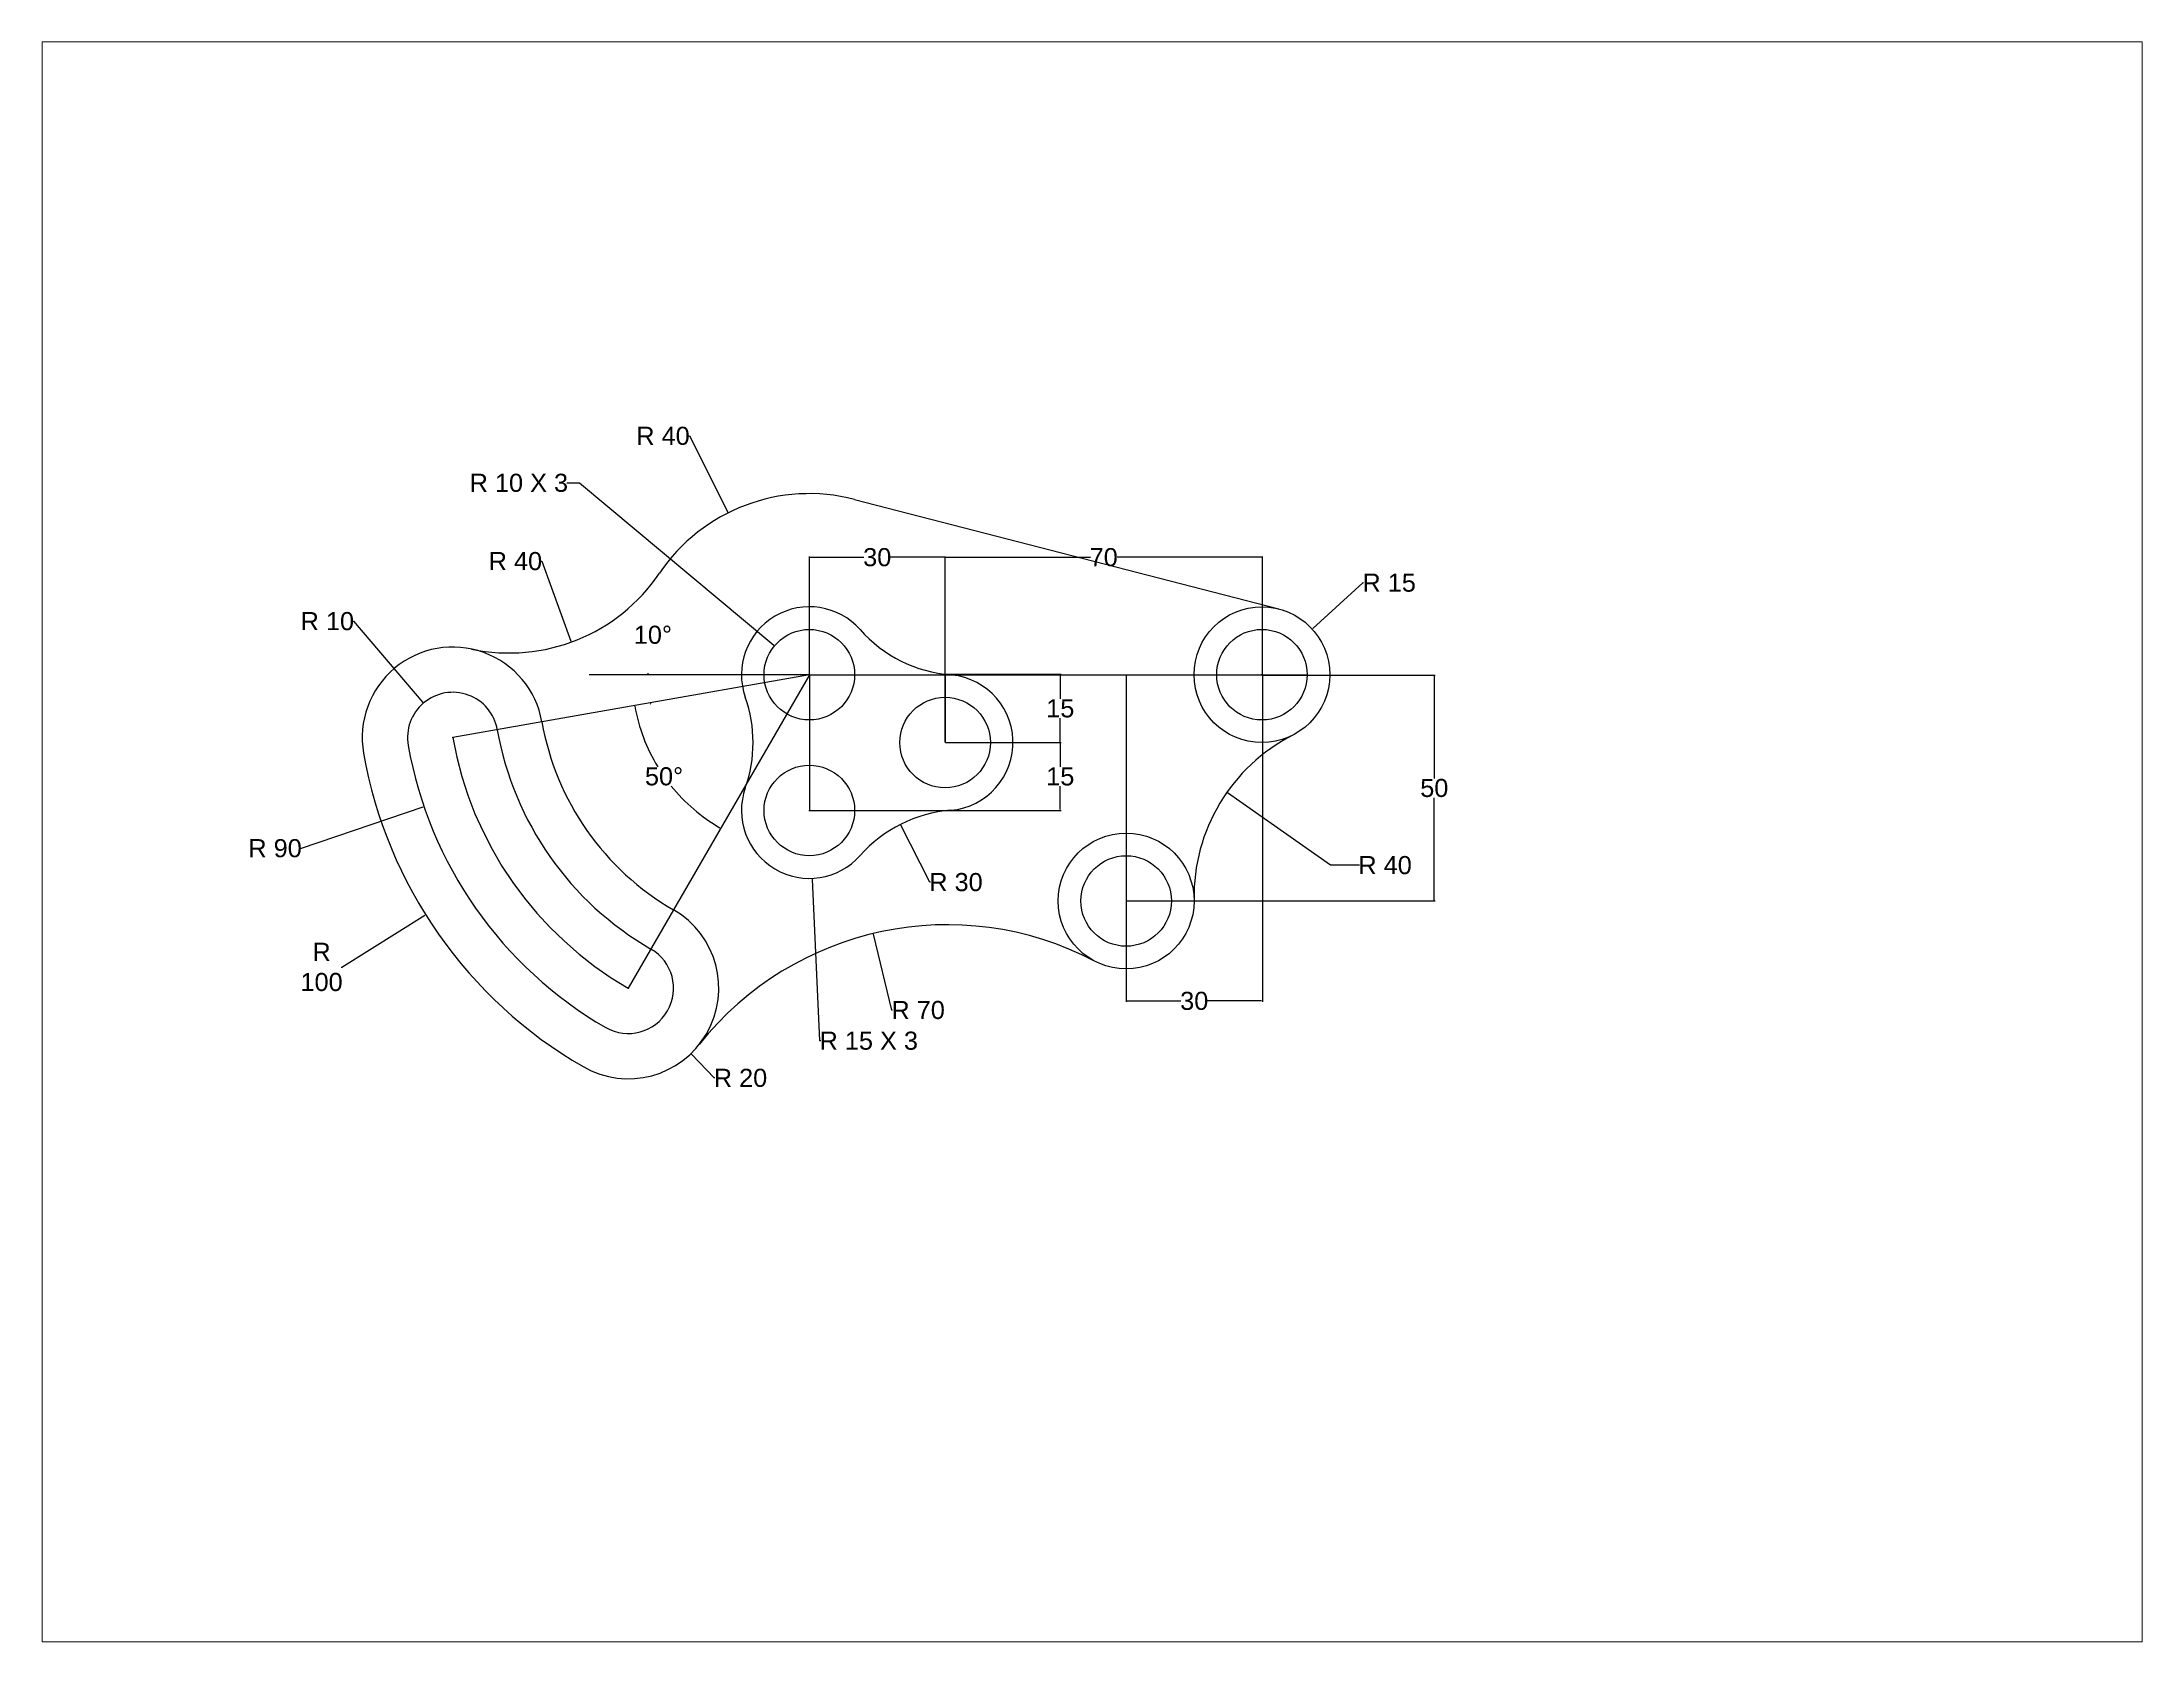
# Paper-space layout 'Layout1' of a CAD drawing. Header units: inches. Extents: x 1.05 to 9.45, y 0.8 to 7.2.
# The model-space entities are those that its viewports show. They can reach past a viewport. Long polylines and large blocks are cut down to what shows.
import ezdxf

# ---------------------------------------------------------------- set-up
doc = ezdxf.new("R2010")
doc.units = ezdxf.units.IN
doc.header["$MEASUREMENT"] = 0
doc.linetypes.add('ACAD_ISO02W100', pattern=[15, 12, -3])
doc.layers.add('Dim', color=50, linetype='Continuous')
doc.layers.add('Dotted line', color=90, linetype='ACAD_ISO02W100')
doc.styles.get("Standard").update_dxf_attribs({"font": 'arial.ttf'})
doc.dimstyles.get("Standard").update_dxf_attribs({"dimtxt": 0.18, "dimasz": 0.18, "dimexe": 0.18, "dimexo": 0.0625, "dimgap": 0.09, "dimtad": 0, "dimtih": 1, "dimtoh": 1, "dimdec": 4, "dimzin": 0, "dimdsep": 46, "dimtxsty": 'Standard', "dimcen": 0.09, "dimadec": 0, "dimazin": 0, "dimtfac": 1, "dimtdec": 4, "dimtofl": 0, "dimtmove": 0, "dimatfit": 3, "dimfxl": 1, "dimtolj": 1, "dimtzin": 0, "dimarcsym": 0})

# ---------------------------------------------------------------- blocks, each defined once
blk = doc.blocks.new('*D2')
at = {"layer": 'Defpoints', "color": 0, "transparency": 16777216}
for p in [(122.32, 111.41), (137.68, 98.59)]:
    blk.add_point(p, dxfattribs=at)
at = {"layer": 'Dim', "color": 0, "lineweight": -2, "transparency": 16777216}
for p, q in [((76.44, 147.37), (79.25, 147.37)), ((79.25, 147.37), (122.19, 111.52)), ((129.91, 105), (130.09, 105)), ((130, 104.91), (130, 105.09))]:
    blk.add_line(p, q, dxfattribs=at)
at = {"layer": 'Dim', "color": 0, "transparency": 16777216}
blk.add_solid([(122.2, 111.55), (122.17, 111.5), (122.32, 111.41)], dxfattribs=at)
at = {"layer": 'Dim', "color": 0, "transparency": 16777216, "insert": (65.82, 147.37), "char_height": 0.18, "attachment_point": 5}
blk.add_mtext('\\A1;{\\H22.22222x;R 10 X 3}', dxfattribs=at)
blk = doc.blocks.new('*D3')
at = {"layer": 'Defpoints', "color": 0, "transparency": 16777216}
for p in [(112.04, 140.74), (130, 105)]:
    blk.add_point(p, dxfattribs=at)
at = {"layer": 'Dim', "color": 0, "lineweight": -2, "transparency": 16777216}
for p, q in [((103.31, 157.75), (103.49, 157.75)), ((103.49, 157.75), (111.96, 140.9)), ((129.91, 105), (130.09, 105)), ((130, 104.91), (130, 105.09))]:
    blk.add_line(p, q, dxfattribs=at)
at = {"layer": 'Dim', "color": 0, "transparency": 16777216}
blk.add_solid([(111.98, 140.91), (111.93, 140.89), (112.04, 140.74)], dxfattribs=at)
at = {"layer": 'Dim', "color": 0, "transparency": 16777216, "insert": (97.67, 157.75), "char_height": 0.18, "attachment_point": 5}
blk.add_mtext('\\A1;{\\H22.22222x;R 40}', dxfattribs=at)
blk = doc.blocks.new('*D4')
at = {"layer": 'Defpoints', "color": 0, "transparency": 16777216}
for p in [(241.08, 115.11), (218.92, 94.89)]:
    blk.add_point(p, dxfattribs=at)
at = {"layer": 'Dim', "color": 0, "lineweight": -2, "transparency": 16777216}
for p, q in [((252.27, 125.31), (241.21, 115.23)), ((252.45, 125.31), (252.27, 125.31)), ((229.91, 105), (230.09, 105)), ((230, 104.91), (230, 105.09))]:
    blk.add_line(p, q, dxfattribs=at)
at = {"layer": 'Dim', "color": 0, "transparency": 16777216}
blk.add_solid([(241.19, 115.25), (241.24, 115.21), (241.08, 115.11)], dxfattribs=at)
at = {"layer": 'Dim', "color": 0, "transparency": 16777216, "insert": (258.11, 125.31), "char_height": 0.18, "attachment_point": 5}
blk.add_mtext('\\A1;{\\H22.22222x;R 15}', dxfattribs=at)
blk = doc.blocks.new('*D5')
at = {"layer": 'Defpoints', "color": 0, "transparency": 16777216}
for p in [(160, 105.08), (185.44, 105.08), (160, 90)]:
    blk.add_point(p, dxfattribs=at)
at = {"layer": 'Dim', "color": 0, "lineweight": -2, "transparency": 16777216}
for p, q in [((160.06, 105.08), (185.62, 105.08)), ((185.44, 104.9), (185.44, 99.67)), ((185.44, 90.18), (185.44, 95.41)), ((160.06, 90), (185.62, 90))]:
    blk.add_line(p, q, dxfattribs=at)
at = {"layer": 'Dim', "color": 0, "transparency": 16777216}
for points in [[(185.41, 104.9), (185.47, 104.9), (185.44, 105.08)], [(185.41, 90.18), (185.47, 90.18), (185.44, 90)]]:
    blk.add_solid(points, dxfattribs=at)
at = {"layer": 'Dim', "color": 0, "transparency": 16777216, "insert": (185.44, 97.54), "char_height": 0.18, "attachment_point": 5}
blk.add_mtext('\\A1;{\\H22.22222x;15}', dxfattribs=at)
blk = doc.blocks.new('*D6')
at = {"layer": 'Defpoints', "color": 0, "transparency": 16777216}
for p in [(160, 90), (130, 75), (185.44, 75)]:
    blk.add_point(p, dxfattribs=at)
at = {"layer": 'Dim', "color": 0, "lineweight": -2, "transparency": 16777216}
for p, q in [((160.06, 90), (185.62, 90)), ((185.44, 89.82), (185.44, 84.63)), ((185.44, 75.18), (185.44, 80.37)), ((130.06, 75), (185.62, 75))]:
    blk.add_line(p, q, dxfattribs=at)
at = {"layer": 'Dim', "color": 0, "transparency": 16777216}
for points in [[(185.41, 89.82), (185.47, 89.82), (185.44, 90)], [(185.41, 75.18), (185.47, 75.18), (185.44, 75)]]:
    blk.add_solid(points, dxfattribs=at)
at = {"layer": 'Dim', "color": 0, "transparency": 16777216, "insert": (185.44, 82.5), "char_height": 0.18, "attachment_point": 5}
blk.add_mtext('\\A1;{\\H22.22222x;15}', dxfattribs=at)
blk = doc.blocks.new('*D7')
at = {"layer": 'Defpoints', "color": 0, "transparency": 16777216}
for p in [(160, 130.94), (130, 105), (160, 90)]:
    blk.add_point(p, dxfattribs=at)
at = {"layer": 'Dim', "color": 0, "lineweight": -2, "transparency": 16777216}
for p, q in [((130, 105.06), (130, 131.12)), ((130.18, 130.94), (142.05, 130.94)), ((159.82, 130.94), (147.95, 130.94)), ((160, 90.06), (160, 131.12))]:
    blk.add_line(p, q, dxfattribs=at)
at = {"layer": 'Dim', "color": 0, "transparency": 16777216}
for points in [[(130.18, 130.97), (130.18, 130.91), (130, 130.94)], [(159.82, 130.97), (159.82, 130.91), (160, 130.94)]]:
    blk.add_solid(points, dxfattribs=at)
at = {"layer": 'Dim', "color": 0, "transparency": 16777216, "insert": (145, 130.94), "char_height": 0.18, "attachment_point": 5}
blk.add_mtext('\\A1;{\\H22.22222x;30}', dxfattribs=at)
blk = doc.blocks.new('*D8')
at = {"layer": 'Defpoints', "color": 0, "transparency": 16777216}
for p in [(160, 130.94), (230.09, 105), (160, 90)]:
    blk.add_point(p, dxfattribs=at)
at = {"layer": 'Dim', "color": 0, "lineweight": -2, "transparency": 16777216}
for p, q in [((160, 90.06), (160, 131.12)), ((160.18, 130.94), (192.11, 130.94)), ((229.91, 130.94), (197.98, 130.94)), ((230.09, 105.06), (230.09, 131.12))]:
    blk.add_line(p, q, dxfattribs=at)
at = {"layer": 'Dim', "color": 0, "transparency": 16777216}
for points in [[(160.18, 130.97), (160.18, 130.91), (160, 130.94)], [(229.91, 130.97), (229.91, 130.91), (230.09, 130.94)]]:
    blk.add_solid(points, dxfattribs=at)
at = {"layer": 'Dim', "color": 0, "transparency": 16777216, "insert": (195.04, 130.94), "char_height": 0.18, "attachment_point": 5}
blk.add_mtext('\\A1;{\\H22.22222x;70}', dxfattribs=at)
blk = doc.blocks.new('*D9')
at = {"layer": 'Defpoints', "color": 0, "transparency": 16777216}
for p in [(230.09, 105), (200, 55), (200, 32.91)]:
    blk.add_point(p, dxfattribs=at)
at = {"layer": 'Dim', "color": 0, "lineweight": -2, "transparency": 16777216}
for p, q in [((230.09, 104.94), (230.09, 32.73)), ((200, 54.94), (200, 32.73)), ((200.18, 32.91), (212.1, 32.91)), ((229.91, 32.91), (217.99, 32.91))]:
    blk.add_line(p, q, dxfattribs=at)
at = {"layer": 'Dim', "color": 0, "transparency": 16777216}
for points in [[(200.18, 32.94), (200.18, 32.88), (200, 32.91)], [(229.91, 32.94), (229.91, 32.88), (230.09, 32.91)]]:
    blk.add_solid(points, dxfattribs=at)
at = {"layer": 'Dim', "color": 0, "transparency": 16777216, "insert": (215.04, 32.91), "char_height": 0.18, "attachment_point": 5}
blk.add_mtext('\\A1;{\\H22.22222x;30}', dxfattribs=at)
blk = doc.blocks.new('*D10')
at = {"layer": 'Defpoints', "color": 0, "transparency": 16777216}
for p in [(130, 105), (130, 105), (51.22, 91.11), (94.98, 87.41), (90, 35.72)]:
    blk.add_point(p, dxfattribs=at)
at = {"layer": 'Dim', "color": 0, "lineweight": -2, "transparency": 16777216}
for start, end in [(190.2632, 211.276), (218.9021, 239.7368)]:
    blk.add_arc((130, 105), 39.19, start, end, dxfattribs=at)
at = {"layer": 'Dim', "color": 0, "transparency": 16777216}
for points in [[(91.41, 98.01), (91.47, 98.02), (91.41, 98.2)], [(110.27, 71.18), (110.24, 71.13), (110.41, 71.06)]]:
    blk.add_solid(points, dxfattribs=at)
at = {"layer": 'Dim', "color": 0, "transparency": 16777216, "insert": (97.9, 82.52), "char_height": 0.18, "attachment_point": 5}
blk.add_mtext('\\A1;{\\H22.22222x;50°}', dxfattribs=at)
blk = doc.blocks.new('*D11')
at = {"layer": 'Defpoints', "color": 0, "transparency": 16777216}
for p in [(130, 105), (44.84, 75.89)]:
    blk.add_point(p, dxfattribs=at)
at = {"layer": 'Dim', "color": 0, "lineweight": -2, "transparency": 16777216}
for p, q in [((129.91, 105), (130.09, 105)), ((130, 104.91), (130, 105.09)), ((17.78, 66.64), (44.67, 75.83)), ((17.6, 66.64), (17.78, 66.64))]:
    blk.add_line(p, q, dxfattribs=at)
at = {"layer": 'Dim', "color": 0, "transparency": 16777216}
blk.add_solid([(44.66, 75.86), (44.68, 75.8), (44.84, 75.89)], dxfattribs=at)
at = {"layer": 'Dim', "color": 0, "transparency": 16777216, "insert": (11.96, 66.64), "char_height": 0.18, "attachment_point": 5}
blk.add_mtext('\\A1;{\\H22.22222x;R 90}', dxfattribs=at)
blk = doc.blocks.new('*D12')
at = {"layer": 'Defpoints', "color": 0, "transparency": 16777216}
for p in [(130, 105), (45.22, 51.97)]:
    blk.add_point(p, dxfattribs=at)
at = {"layer": 'Dim', "color": 0, "lineweight": -2, "transparency": 16777216}
for p, q in [((129.91, 105), (130.09, 105)), ((130, 104.91), (130, 105.09)), ((26.73, 40.41), (45.07, 51.88)), ((26.55, 40.41), (26.73, 40.41))]:
    blk.add_line(p, q, dxfattribs=at)
at = {"layer": 'Dim', "color": 0, "transparency": 16777216}
blk.add_solid([(45.05, 51.9), (45.08, 51.85), (45.22, 51.97)], dxfattribs=at)
at = {"layer": 'Dim', "color": 0, "transparency": 16777216, "insert": (22.23, 40.41), "char_height": 0.18, "width": 1.2202, "attachment_point": 5}
blk.add_mtext('\\A1;{\\H22.22222x;R 100}', dxfattribs=at)
blk = doc.blocks.new('*D13')
at = {"layer": 'Defpoints', "color": 0, "transparency": 16777216}
for p in [(44.73, 98.72), (51.22, 91.11)]:
    blk.add_point(p, dxfattribs=at)
at = {"layer": 'Dim', "color": 0, "lineweight": -2, "transparency": 16777216}
for p, q in [((29.14, 116.81), (29.32, 116.81)), ((29.32, 116.81), (44.61, 98.86)), ((51.13, 91.11), (51.31, 91.11)), ((51.22, 91.02), (51.22, 91.2))]:
    blk.add_line(p, q, dxfattribs=at)
at = {"layer": 'Dim', "color": 0, "transparency": 16777216}
blk.add_solid([(44.64, 98.88), (44.59, 98.84), (44.73, 98.72)], dxfattribs=at)
at = {"layer": 'Dim', "color": 0, "transparency": 16777216, "insert": (23.51, 116.81), "char_height": 0.18, "attachment_point": 5}
blk.add_mtext('\\A1;{\\H22.22222x;R 10}', dxfattribs=at)
blk = doc.blocks.new('*D14')
at = {"layer": 'Defpoints', "color": 0, "transparency": 16777216}
for p in [(63.71, 149.79), (77.37, 112.2)]:
    blk.add_point(p, dxfattribs=at)
at = {"layer": 'Dim', "color": 0, "lineweight": -2, "transparency": 16777216}
for p, q in [((70.7, 130.07), (70.88, 130.07)), ((70.88, 130.07), (77.31, 112.37))]:
    blk.add_line(p, q, dxfattribs=at)
at = {"layer": 'Dim', "color": 0, "transparency": 16777216}
blk.add_solid([(77.34, 112.38), (77.28, 112.36), (77.37, 112.2)], dxfattribs=at)
at = {"layer": 'Dim', "color": 0, "transparency": 16777216, "insert": (65.06, 130.07), "char_height": 0.18, "attachment_point": 5}
blk.add_mtext('\\A1;{\\H22.22222x;R 40}', dxfattribs=at)
blk = doc.blocks.new('*D15')
at = {"layer": 'Defpoints', "color": 0, "transparency": 16777216}
for p in [(150.12, 71.91), (163.67, 45.15)]:
    blk.add_point(p, dxfattribs=at)
at = {"layer": 'Dim', "color": 0, "lineweight": -2, "transparency": 16777216}
for p, q in [((156.59, 59.15), (150.2, 71.75)), ((156.77, 59.15), (156.59, 59.15))]:
    blk.add_line(p, q, dxfattribs=at)
at = {"layer": 'Dim', "color": 0, "transparency": 16777216}
blk.add_solid([(150.23, 71.77), (150.18, 71.74), (150.12, 71.91)], dxfattribs=at)
at = {"layer": 'Dim', "color": 0, "transparency": 16777216, "insert": (162.4, 59.15), "char_height": 0.18, "attachment_point": 5}
blk.add_mtext('\\A1;{\\H22.22222x;R 30}', dxfattribs=at)
blk = doc.blocks.new('*D16')
at = {"layer": 'Defpoints', "color": 0, "transparency": 16777216}
for p in [(130, 75), (130.69, 60.02)]:
    blk.add_point(p, dxfattribs=at)
at = {"layer": 'Dim', "color": 0, "lineweight": -2, "transparency": 16777216}
for p, q in [((129.91, 75), (130.09, 75)), ((130, 74.91), (130, 75.09)), ((132.33, 24.11), (130.69, 59.84)), ((132.51, 24.11), (132.33, 24.11))]:
    blk.add_line(p, q, dxfattribs=at)
at = {"layer": 'Dim', "color": 0, "transparency": 16777216}
blk.add_solid([(130.72, 59.84), (130.66, 59.83), (130.69, 60.02)], dxfattribs=at)
at = {"layer": 'Dim', "color": 0, "transparency": 16777216, "insert": (143.13, 24.11), "char_height": 0.18, "attachment_point": 5}
blk.add_mtext('\\A1;{\\H22.22222x;R 15 X 3}', dxfattribs=at)
blk = doc.blocks.new('*D17')
at = {"layer": 'Defpoints', "color": 0, "transparency": 16777216}
for p in [(144.16, 47.82), (160.48, -20.25)]:
    blk.add_point(p, dxfattribs=at)
at = {"layer": 'Dim', "color": 0, "lineweight": -2, "transparency": 16777216}
for p, q in [((148.22, 30.89), (144.2, 47.64)), ((148.4, 30.89), (148.22, 30.89))]:
    blk.add_line(p, q, dxfattribs=at)
at = {"layer": 'Dim', "color": 0, "transparency": 16777216}
blk.add_solid([(144.23, 47.65), (144.17, 47.64), (144.16, 47.82)], dxfattribs=at)
at = {"layer": 'Dim', "color": 0, "transparency": 16777216, "insert": (154.04, 30.89), "char_height": 0.18, "attachment_point": 5}
blk.add_mtext('\\A1;{\\H22.22222x;R 70}', dxfattribs=at)
blk = doc.blocks.new('*D18')
at = {"layer": 'Defpoints', "color": 0, "transparency": 16777216}
for p in [(90, 35.72), (103.83, 21.27)]:
    blk.add_point(p, dxfattribs=at)
at = {"layer": 'Dim', "color": 0, "lineweight": -2, "transparency": 16777216}
for p, q in [((89.91, 35.72), (90.09, 35.72)), ((90, 35.63), (90, 35.81)), ((108.97, 15.9), (103.95, 21.14)), ((109.15, 15.9), (108.97, 15.9))]:
    blk.add_line(p, q, dxfattribs=at)
at = {"layer": 'Dim', "color": 0, "transparency": 16777216}
blk.add_solid([(103.98, 21.16), (103.93, 21.12), (103.83, 21.27)], dxfattribs=at)
at = {"layer": 'Dim', "color": 0, "transparency": 16777216, "insert": (114.79, 15.9), "char_height": 0.18, "attachment_point": 5}
blk.add_mtext('\\A1;{\\H22.22222x;R 20}', dxfattribs=at)
blk = doc.blocks.new('*D19')
at = {"layer": 'Defpoints', "color": 0, "transparency": 16777216}
for p in [(230, 104.91), (268.08, 104.91), (200, 55)]:
    blk.add_point(p, dxfattribs=at)
at = {"layer": 'Dim', "color": 0, "lineweight": -2, "transparency": 16777216}
for p, q in [((230.06, 104.91), (268.26, 104.91)), ((268.08, 104.73), (268.08, 82.09)), ((268.08, 55.18), (268.08, 77.82)), ((200.06, 55), (268.26, 55))]:
    blk.add_line(p, q, dxfattribs=at)
at = {"layer": 'Dim', "color": 0, "transparency": 16777216}
for points in [[(268.05, 104.73), (268.11, 104.73), (268.08, 104.91)], [(268.05, 55.18), (268.11, 55.18), (268.08, 55)]]:
    blk.add_solid(points, dxfattribs=at)
at = {"layer": 'Dim', "color": 0, "transparency": 16777216, "insert": (268.08, 79.95), "char_height": 0.18, "attachment_point": 5}
blk.add_mtext('\\A1;{\\H22.22222x;50}', dxfattribs=at)
blk = doc.blocks.new('*D20')
at = {"layer": 'Defpoints', "color": 0, "transparency": 16777216}
for p in [(222.26, 78.99), (254.99, 56.01)]:
    blk.add_point(p, dxfattribs=at)
at = {"layer": 'Dim', "color": 0, "lineweight": -2, "transparency": 16777216}
for p, q in [((245.18, 62.9), (222.4, 78.89)), ((251.57, 62.9), (245.18, 62.9))]:
    blk.add_line(p, q, dxfattribs=at)
at = {"layer": 'Dim', "color": 0, "transparency": 16777216}
blk.add_solid([(222.42, 78.91), (222.39, 78.86), (222.26, 78.99)], dxfattribs=at)
at = {"layer": 'Dim', "color": 0, "transparency": 16777216, "insert": (257.21, 62.9), "char_height": 0.18, "attachment_point": 5}
blk.add_mtext('\\A1;{\\H22.22222x;R 40}', dxfattribs=at)
blk = doc.blocks.new('*D21')
at = {"layer": 'Defpoints', "color": 0, "transparency": 16777216}
for p in [(81.35, 105), (129.91, 105), (130, 105), (94.58, 100.86), (51.22, 91.11)]:
    blk.add_point(p, dxfattribs=at)
at = {"layer": 'Dim', "color": 0, "lineweight": -2, "transparency": 16777216}
for start, end in [(179.4216, 179.7108), (190.2892, 190.5784)]:
    blk.add_arc((130, 105), 35.66, start, end, dxfattribs=at)
at = {"layer": 'Dim', "color": 0, "transparency": 16777216}
for points in [[(94.37, 105.18), (94.31, 105.18), (94.34, 105)], [(94.88, 98.62), (94.94, 98.64), (94.88, 98.81)]]:
    blk.add_solid(points, dxfattribs=at)
at = {"layer": 'Dim', "color": 0, "transparency": 16777216, "insert": (95.44, 113.79), "char_height": 0.18, "attachment_point": 5}
blk.add_mtext('\\A1;{\\H22.22222x;10°}', dxfattribs=at)

msp = doc.modelspace()

# ---------------------------------------------------------------- linework, layer by layer
msp.add_line((140, 143.72983), (233.75, 119.52369))
for centre, radius in [((230, 105), 15), ((130, 105), 10), ((230, 105), 10), ((160, 90), 10), ((130, 75), 10), ((200, 55), 15), ((200, 55), 10)]:
    msp.add_circle(centre, radius)
for centre, radius, start, end in [((130, 105), 40, 75.5224878, 145.9513743), ((63.71498, 149.7917), 40, 257.9756872, 325.9513743), ((130, 105), 15, 41.5540775, 199.4712206), ((163.67485, 134.8497), 30, 221.5540775, 265.3158202), ((51.21538, 91.10815), 20, 10, 190), ((160, 90), 15, 274.6841798, 90), ((51.21538, 91.10815), 10, 10, 190), ((87.57359, 90), 30, 340.5287794, 19.4712206), ((130, 105), 70, 190, 240), ((130, 105), 60, 190, 240), ((130, 105), 90, 190, 240), ((254.99081, 56.00552), 40, 117.0249416, 181.0475454), ((130, 105), 100, 190, 240), ((130, 75), 15, 160.5287794, 318.4459225), ((163.67485, 45.1503), 30, 94.6841798, 138.4459225), ((90, 35.71797), 20, 240, 60), ((160.47852, -20.25326), 70, 62.2924591, 141.5448014), ((90, 35.71797), 10, 240, 60)]:
    msp.add_arc(centre, radius, start, end)
at = {"layer": 'Dotted line'}
for p, q in [((130, 105), (51.21538, 91.10815)), ((129.91, 105), (81.34604, 105)), ((130, 105), (90, 35.71797)), ((130, 105), (240.06713, 105)), ((130, 105), (130, 75)), ((160, 105), (160, 90)), ((200, 105), (200, 55))]:
    msp.add_line(p, q, dxfattribs=at)
msp.add_arc((130, 105), 80, 190, 240, dxfattribs=at)

# ---------------------------------------------------------------- dimensions: what is measured, and where the dimension line sits
at = {"layer": 'Dim'}
for center, mpoint, text, picture, middle in [((130, 105), (112.03746, 140.73999), '{\\H22.22222x;R 40}', '*D3', (97.67016, 157.74963)), ((63.71498, 149.7917), (77.37407, 112.1961), '{\\H22.22222x;R 40}', '*D14', (65.06114, 130.07173)), ((51.21538, 91.10815), (44.73123, 98.72102), '{\\H22.22222x;R 10}', '*D13', (23.50628, 116.8094)), ((130, 105), (44.83742, 75.89098), '{\\H22.22222x;R 90}', '*D11', (11.96326, 66.64319)), ((130, 105), (45.21784, 51.97185), '{\\H22.22222x;R 100}', '*D12', (22.23379, 40.40684)), ((254.99081, 56.00552), (222.25517, 78.99198), '{\\H22.22222x;R 40}', '*D20', (257.2131, 62.89514)), ((130, 75), (130.68616, 60.0157), '{\\H22.22222x;R 15 X 3}', '*D16', (143.1257, 24.10774)), ((163.67485, 45.1503), (150.12096, 71.91394), '{\\H22.22222x;R 30}', '*D15', (162.4049, 59.14709)), ((160.47852, -20.25326), (144.16035, 47.81816), '{\\H22.22222x;R 70}', '*D17', (154.03621, 30.89255)), ((90, 35.71797), (103.83037, 21.27079), '{\\H22.22222x;R 20}', '*D18', (114.78995, 15.90035))]:
    dim = msp.add_radius_dim(center=center, mpoint=mpoint, text=text, dimstyle='Standard', dxfattribs=at)
    dim.commit()
    dim.dimension.update_dxf_attribs({"geometry": picture, "text_midpoint": middle, "dimtype": 164})
for p1, p2, text, picture, middle in [((137.67646, 98.59126), (122.32354, 111.40874), '{\\H22.22222x;R 10 X 3}', '*D2', (65.82171, 147.37042)), ((218.91818, 94.89093), (241.08182, 115.10907), '{\\H22.22222x;R 15}', '*D4', (258.10865, 125.3137))]:
    dim = msp.add_diameter_dim_2p(p1=p1, p2=p2, text=text, dimstyle='Standard', dxfattribs=at)
    dim.commit()
    dim.dimension.update_dxf_attribs({"geometry": picture, "text_midpoint": middle, "dimtype": 163})
for base, p1, p2, text, picture, middle in [((160, 130.93666), (130, 105), (160, 90), '{\\H22.22222x;30}', '*D7', (145, 130.93666)), ((160, 130.93666), (230.09, 105), (160, 90), '{\\H22.22222x;70}', '*D8', (195.045, 130.93666)), ((200, 32.91074), (230.09, 105), (200, 55), '{\\H22.22222x;30}', '*D9', (215.045, 32.91074))]:
    dim = msp.add_linear_dim(base=base, p1=p1, p2=p2, text=text, dimstyle='Standard', dxfattribs=at)
    dim.commit()
    dim.dimension.update_dxf_attribs({"geometry": picture, "text_midpoint": middle})
dim = msp.add_angular_dim_2l(base=(94.57863, 100.85984), line1=((129.91, 105), (81.34604, 105)), line2=((130, 105), (51.21538, 91.10815)), text='{\\H22.22222x;<>}', dimstyle='Standard', dxfattribs=at)
dim.commit()
dim.dimension.update_dxf_attribs({"geometry": '*D21', "text_midpoint": (95.43796, 113.7909), "dimtype": 162})
dim = msp.add_angular_dim_2l(base=(94.98224, 87.41342), line1=((130, 105), (51.21538, 91.10815)), line2=((130, 105), (90, 35.71797)), text='{\\H22.22222x;<>}', dimstyle='Standard', dxfattribs=at)
dim.commit()
dim.dimension.update_dxf_attribs({"geometry": '*D10', "text_midpoint": (97.90082, 82.52392)})
for base, p1, p2, text, picture, middle in [((185.44401, 105.07562), (160, 90), (160, 105.07562), '{\\H22.22222x;15}', '*D5', (185.44401, 97.53781)), ((268.07796, 104.91), (200, 55), (230, 104.91), '{\\H22.22222x;50}', '*D19', (268.07796, 79.955)), ((185.44401, 75), (160, 90), (130, 75), '{\\H22.22222x;15}', '*D6', (185.44401, 82.5))]:
    dim = msp.add_linear_dim(base=base, p1=p1, p2=p2, angle=90, text=text, dimstyle='Standard', dxfattribs=at)
    dim.commit()
    dim.dimension.update_dxf_attribs({"geometry": picture, "text_midpoint": middle})

psp = doc.layouts.get("Layout1")

# ---------------------------------------------------------------- viewports
at = {"layer": 'Dim'}
psp.add_viewport(center=(5.25, 4), size=(8.4, 6.4), view_center_point=(192.45226, 68.03288), view_height=353.5107779, dxfattribs=at)

doc.saveas('drawing.dxf')
